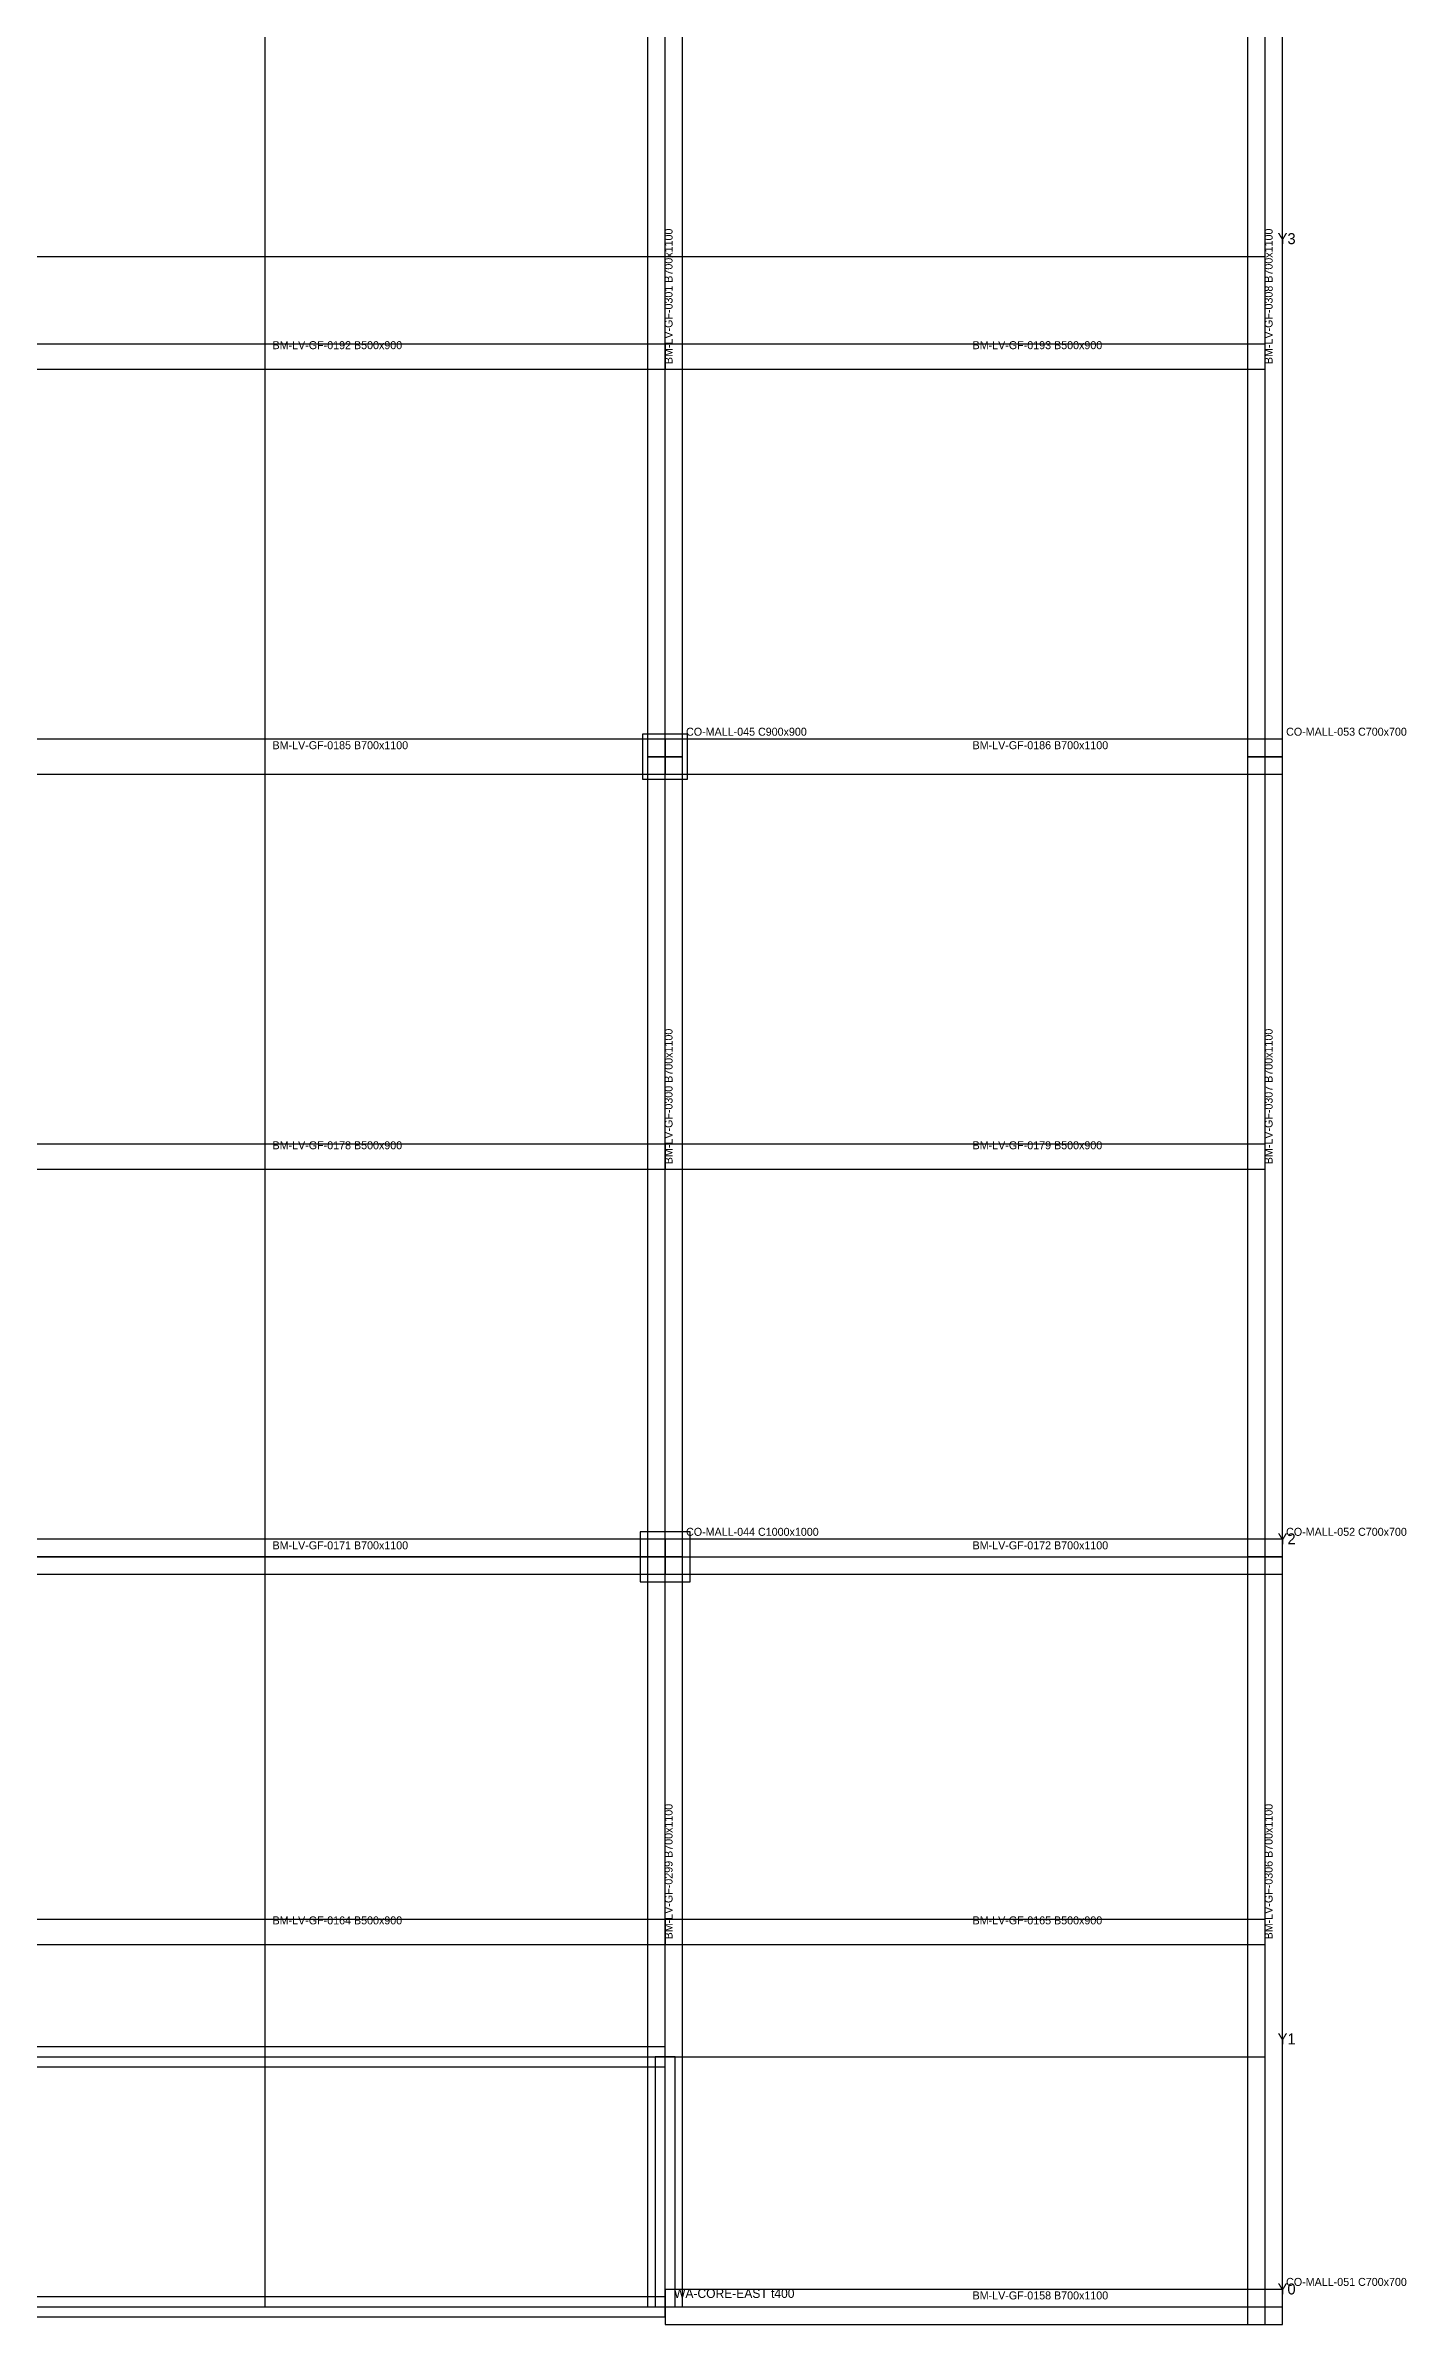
# Model space of a CAD drawing. Header units: millimetres. Extents: x -450 to 225826, y -254450 to 109948.
# Drawn here: x 198611 to 225826, y -350 to 45221 of the extents above; entities that cross this region are included whole.
import ezdxf

# ---------------------------------------------------------------- set-up
doc = ezdxf.new("R2010")
doc.units = ezdxf.units.MM
for name, color, linetype in [('LV-GF_BEAM', 5, 'Continuous'), ('LV-GF_BOUNDARY', 6, 'Continuous'), ('LV-GF_COLUMN', 1, 'Continuous'), ('LV-GF_GRID', 8, 'Continuous'), ('LV-GF_KEEP_OUT', 4, 'Continuous'), ('LV-GF_SLAB', 7, 'Continuous'), ('LV-GF_WALL', 3, 'Continuous'), ('TEXT', 7, 'Continuous')]:
    doc.layers.add(name, color=color, linetype=linetype)

msp = doc.modelspace()

# ---------------------------------------------------------------- linework, layer by layer
at = {"layer": 'LV-GF_BEAM'}
for points in [[(210650, 31000), (211350, 31000), (211350, 47000), (210650, 47000), (210650, 31000)], [(222650, 31000), (223350, 31000), (223350, 47000), (222650, 47000), (222650, 31000)], [(195000, 39250), (195000, 38750), (211000, 38750), (211000, 39250), (195000, 39250)], [(211000, 39250), (211000, 38750), (223000, 38750), (223000, 39250), (211000, 39250)], [(195000, 31350), (195000, 30650), (211000, 30650), (211000, 31350), (195000, 31350)], [(210650, 15000), (211350, 15000), (211350, 31000), (210650, 31000), (210650, 15000)], [(211000, 31350), (211000, 30650), (223000, 30650), (223000, 31350), (211000, 31350)], [(222650, 15000), (223350, 15000), (223350, 31000), (222650, 31000), (222650, 15000)], [(195000, 23250), (195000, 22750), (211000, 22750), (211000, 23250), (195000, 23250)], [(211000, 23250), (211000, 22750), (223000, 22750), (223000, 23250), (211000, 23250)], [(195000, 15350), (195000, 14650), (211000, 14650), (211000, 15350), (195000, 15350)], [(211000, 15350), (211000, 14650), (223000, 14650), (223000, 15350), (211000, 15350)], [(210650, 0), (211350, 0), (211350, 15000), (210650, 15000), (210650, 0)], [(222650, 0), (223350, 0), (223350, 15000), (222650, 15000), (222650, 0)], [(195000, 7750), (195000, 7250), (211000, 7250), (211000, 7750), (195000, 7750)], [(211000, 7750), (211000, 7250), (223000, 7250), (223000, 7750), (211000, 7750)], [(211000, 350), (211000, -350), (223000, -350), (223000, 350), (211000, 350)]]:
    msp.add_lwpolyline(points, close=True, dxfattribs=at)
at = {"layer": 'LV-GF_BOUNDARY'}
msp.add_lwpolyline([(119000, 0), (223000, 0), (223000, 102000), (119000, 102000), (119000, 0)], close=True, dxfattribs=at)
at = {"layer": 'LV-GF_COLUMN'}
for points in [[(210550, 30550), (211450, 30550), (211450, 31450), (210550, 31450), (210550, 30550)], [(222650, 30650), (223350, 30650), (223350, 31350), (222650, 31350), (222650, 30650)], [(210500, 14500), (211500, 14500), (211500, 15500), (210500, 15500), (210500, 14500)], [(222650, 14650), (223350, 14650), (223350, 15350), (222650, 15350), (222650, 14650)], [(222650, -350), (223350, -350), (223350, 350), (222650, 350), (222650, -350)]]:
    msp.add_lwpolyline(points, close=True, dxfattribs=at)
at = {"layer": 'LV-GF_GRID'}
for points in [[(203000, 0), (203000, 102000)], [(211000, 0), (211000, 102000)], [(223000, 0), (223000, 102000)], [(119000, 41000), (223000, 41000)], [(119000, 15000), (223000, 15000)], [(119000, 5000), (223000, 5000)], [(119000, 0), (223000, 0)]]:
    msp.add_lwpolyline(points, dxfattribs=at)
at = {"layer": 'LV-GF_KEEP_OUT'}
msp.add_lwpolyline([(131000, 5000), (211000, 5000), (211000, 15000), (131000, 15000), (131000, 5000)], close=True, dxfattribs=at)
at = {"layer": 'LV-GF_SLAB'}
msp.add_lwpolyline([(119000, 0), (223000, 0), (223000, 102000), (119000, 102000), (119000, 0)], close=True, dxfattribs=at)
at = {"layer": 'LV-GF_WALL'}
for points in [[(131000, 5200), (131000, 4800), (211000, 4800), (211000, 5200), (131000, 5200)], [(210800, 0), (211200, 0), (211200, 5000), (210800, 5000), (210800, 0)], [(131000, 200), (131000, -200), (211000, -200), (211000, 200), (131000, 200)]]:
    msp.add_lwpolyline(points, close=True, dxfattribs=at)

# ---------------------------------------------------------------- texts
at = {"layer": 'TEXT'}
for s, p in [('BM-LV-GF-0301 B700x1100', (211150, 38850)), ('BM-LV-GF-0308 B700x1100', (223150, 38850)), ('BM-LV-GF-0300 B700x1100', (211150, 22850)), ('BM-LV-GF-0307 B700x1100', (223150, 22850)), ('BM-LV-GF-0299 B700x1100', (211150, 7350)), ('BM-LV-GF-0306 B700x1100', (223150, 7350))]:
    msp.add_text(s, height=160, rotation=90, dxfattribs=at).set_placement(p)
for s, height, p in [('Y3', 220, (223250, 41250)), ('BM-LV-GF-0192 B500x900', 160, (203150, 39150)), ('BM-LV-GF-0193 B500x900', 160, (217150, 39150)), ('CO-MALL-045 C900x900', 160, (211420, 31420)), ('CO-MALL-053 C700x700', 160, (223420, 31420)), ('BM-LV-GF-0185 B700x1100', 160, (203150, 31150)), ('BM-LV-GF-0186 B700x1100', 160, (217150, 31150)), ('BM-LV-GF-0178 B500x900', 160, (203150, 23150)), ('BM-LV-GF-0179 B500x900', 160, (217150, 23150)), ('CO-MALL-044 C1000x1000', 160, (211420, 15420)), ('CO-MALL-052 C700x700', 160, (223420, 15420)), ('BM-LV-GF-0171 B700x1100', 160, (203150, 15150)), ('BM-LV-GF-0172 B700x1100', 160, (217150, 15150)), ('Y2', 220, (223250, 15250)), ('BM-LV-GF-0164 B500x900', 160, (203150, 7650)), ('BM-LV-GF-0165 B500x900', 160, (217150, 7650)), ('Y1', 220, (223250, 5250)), ('Y0', 220, (223250, 250)), ('CO-MALL-051 C700x700', 160, (223420, 420)), ('WA-CORE-EAST t400', 180, (211180, 180)), ('BM-LV-GF-0158 B700x1100', 160, (217150, 150))]:
    msp.add_text(s, height=height, dxfattribs=at).set_placement(p)

doc.saveas('drawing.dxf')
